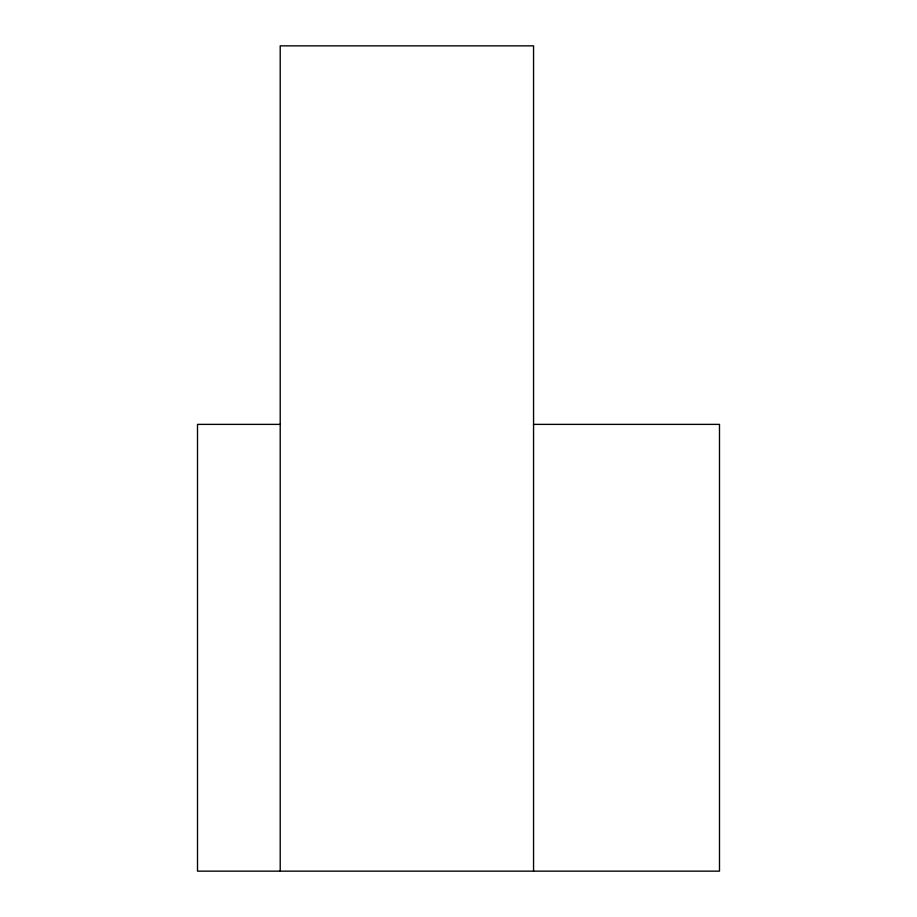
<?xml version="1.0" encoding="UTF-8"?>
<svg xmlns="http://www.w3.org/2000/svg" width="917" height="917" viewBox="0 0 917 917"><rect width="100%" height="100%" fill="white"/><g stroke="black" fill="none" stroke-linecap="round" stroke-linejoin="round"><path stroke-width="1.38" d="M280.212 424.376L197.51 424.376L197.51 871.15L719.49 871.15L719.49 424.376L533.556 424.376M533.556 871.15L533.556 45.85L280.212 45.85L280.212 871.15"/></g></svg>
